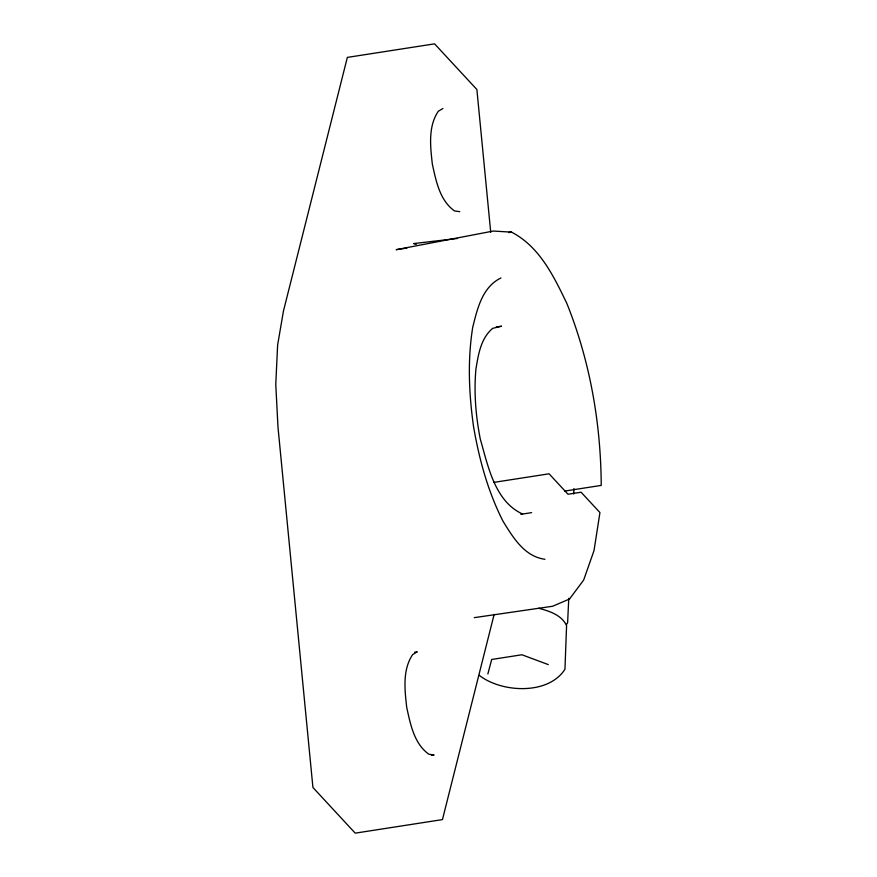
<?xml version="1.0" encoding="UTF-8"?>
<svg xmlns="http://www.w3.org/2000/svg" width="877" height="877" viewBox="0 0 877 877"><rect width="100%" height="100%" fill="white"/><g stroke="black" fill="none" stroke-linecap="round" stroke-linejoin="round"><path stroke-width="1.32" d="M568.767 598.257L567.627 622.615L566.41 624.72M573.69 493.992L573.942 488.588M494.146 614.382L442.447 819.6L355.218 833.15L312.925 787.48L277.987 427.154L275.773 384.455L277.625 345.034L283.457 311.017L347.347 57.4L434.575 43.85L476.88 89.52L490.725 232.295M487.853 673.974L491.69 659.471L521.903 654.768L548.278 664.591M500.942 277.965C482.197 287.075 477.285 308.956 472.703 327.428C467.441 360.337 468.932 393.784 473.558 426.671C479.182 459.329 487.952 491.591 503.025 521.245C512.99 537.316 524.369 556.588 544.946 559.274M442.907 108.485L438.281 111.28C427.932 126.661 430.388 146.656 432.339 164.098C436.012 180.772 439.695 200.449 454.538 210.94L459.745 211.653M496.163 327.044L501.556 326.2L492.677 328.349C480.749 338.358 478.338 354.538 475.937 369.031C473.777 392.479 475.783 416.06 480.3 439.125C488.029 465.731 494.65 501.381 522.615 514.032M493.806 482.394L549.079 473.799L568.011 494.244L581.089 492.216L599.945 512.574L594.014 550.592L583.665 580.037L569.557 599.002L552.62 606.259L474.271 617.649M564.7 491.076L601.227 485.409C600.866 423.339 590.035 361.247 566.893 303.541C553.804 276.332 539.618 246.678 511.554 232.142L493.291 231.046L396.174 249.693L406.906 248.059M520.839 514.317L531.615 512.639M414.602 652.214L417.277 651.797L412.65 654.593C402.313 669.973 404.768 689.969 406.72 707.41C410.392 724.084 414.076 743.762 428.919 754.253L434.115 754.965L431.44 755.382M508.868 232.548L511.554 232.142L508.835 232.46M457.18 238.489L413.681 243.576L416.235 244.442M538.642 608.243C549.21 611.039 561.532 614.909 566.586 625.553L564.952 669.261C548.268 695.384 501.293 692.666 479.248 675.312"/></g></svg>
